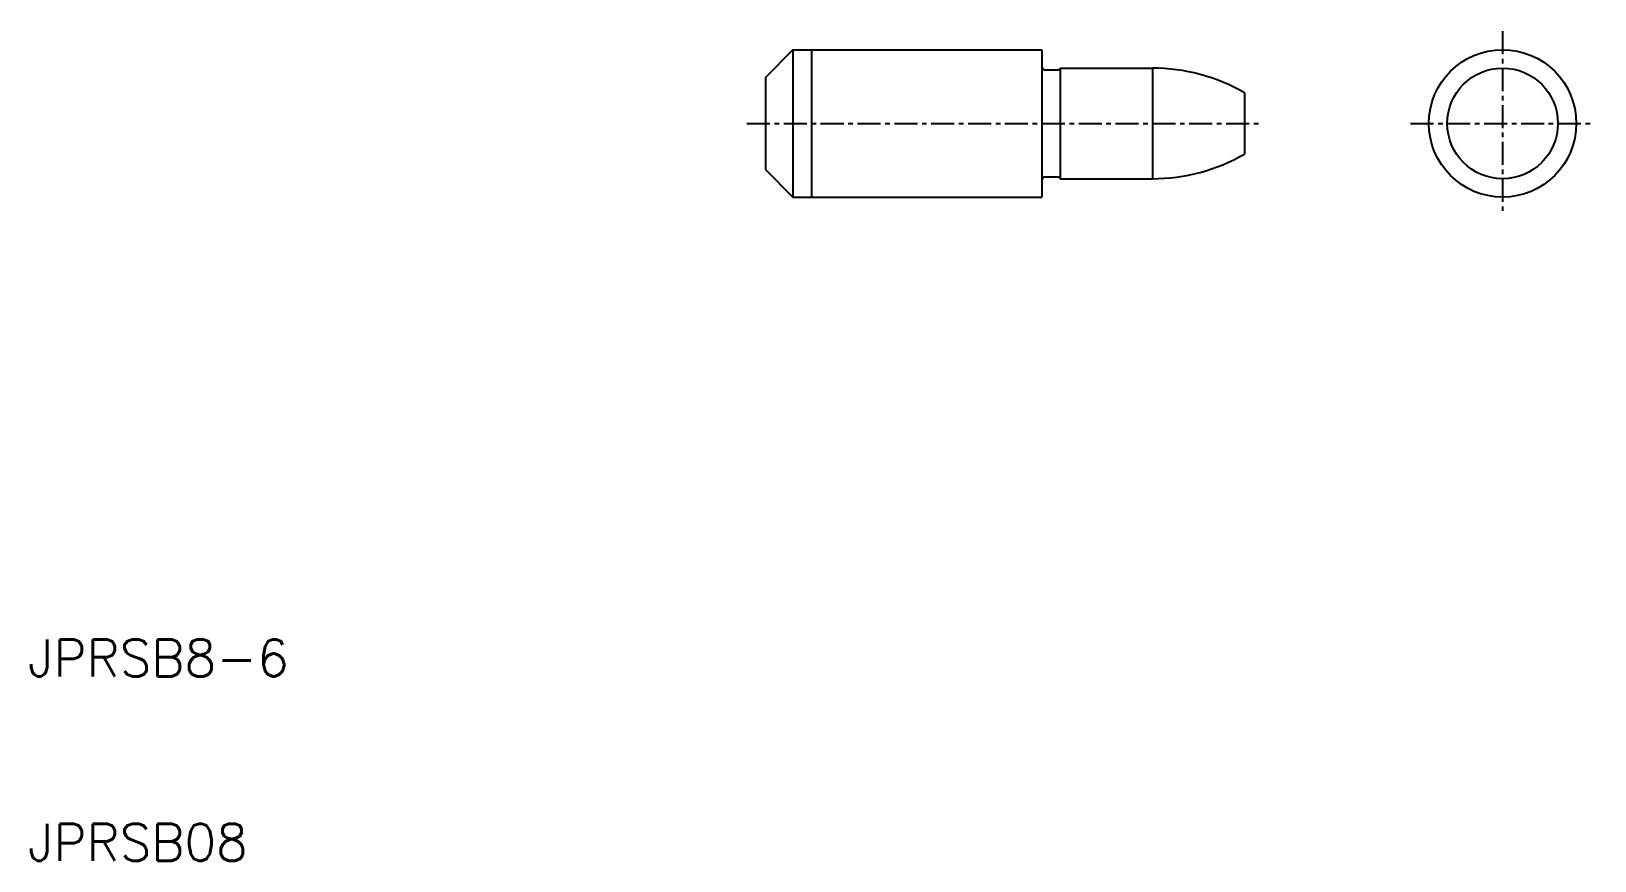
# Model space of a CAD drawing. Extents: x 10.2 to 95, y 10 to 55.
import ezdxf

# ---------------------------------------------------------------- set-up
doc = ezdxf.new("R2010")
doc.units = 0
doc.linetypes.add('CENTER', pattern=[2, 1.25, -0.25, 0.25, -0.25])
doc.layers.get('0').update_dxf_attribs({"linetype": 'CONTINUOUS'})
doc.layers.add('CENTER', color=1, linetype='CENTER')
doc.styles.get("Standard").update_dxf_attribs({"font": 'txt.shx'})

msp = doc.modelspace()

# ---------------------------------------------------------------- linework, layer by layer
at = {"color": 7, "linetype": 'CONTINUOUS'}
for p, q in [((51.5, 54), (50, 52.5)), ((51.5, 54), (65, 54)), ((51.5, 54), (51.5, 46)), ((52.5, 54), (52.5, 46)), ((65, 54), (65, 46)), ((65.2, 52.9), (65.827, 52.9)), ((66, 53), (71, 53)), ((66, 53), (66, 47)), ((71, 53), (71, 47)), ((50, 52.5), (50, 47.5)), ((76, 51.66), (76, 48.34)), ((50, 47.5), (51.5, 46)), ((65.2, 47.1), (65.827, 47.1)), ((66, 47), (71, 47)), ((51.5, 46), (65, 46))]:
    msp.add_line(p, q, dxfattribs=at)
for radius in [4, 3]:
    msp.add_circle((90, 50), radius, dxfattribs=at)
for centre, radius, start, end in [((65.2, 53.1), 0.2, 180, 270), ((65.827, 53.1), 0.2, 270, 330), ((71, 43), 10, 60, 90), ((71, 57), 10, 270, 300), ((65.2, 46.9), 0.2, 90, 180), ((65.827, 46.9), 0.2, 30, 90)]:
    msp.add_arc(centre, radius, start, end, dxfattribs=at)
at = {"layer": 'CENTER', "color": 1, "linetype": 'CENTER'}
for p, q in [((90, 55), (90, 45)), ((49, 50), (77, 50)), ((85, 50), (95, 50))]:
    msp.add_line(p, q, dxfattribs=at)

# ---------------------------------------------------------------- texts
at = {"color": 7, "linetype": 'CONTINUOUS'}
for s, p in [('JPRSB8-6', (10, 20)), ('JPRSB08', (10, 10))]:
    msp.add_text(s, height=2, dxfattribs=at).set_placement(p)

doc.saveas('drawing.dxf')
